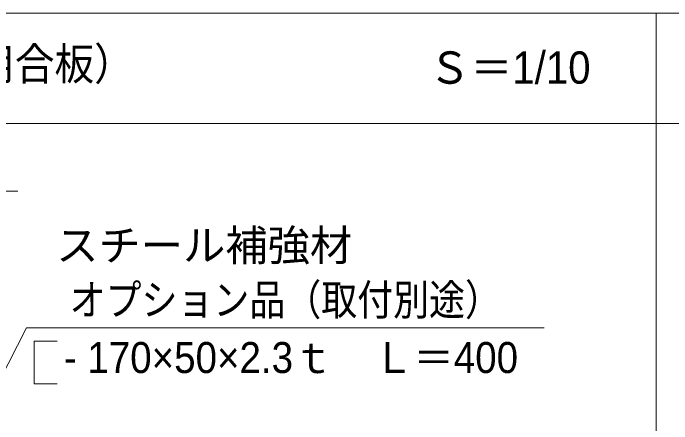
# Model space of a CAD drawing. Units: millimetres, scale not verified. Extents: x -2000 to 2000, y -1385 to 1385.
# Drawn here: x -11 to 542, y 1040 to 1385 of the extents above; entities that cross this region are included whole.
import ezdxf
from ezdxf.enums import TextEntityAlignment as Align

# ---------------------------------------------------------------- set-up
doc = ezdxf.new("R2010")
doc.units = ezdxf.units.MM
doc.header["$LTSCALE"] = 10
for name, color, linetype, lineweight in [('0-2_09寸法A', 3, 'Continuous', 9), ('0-3_0', 7, 'Continuous', 9), ('0-6_zumenwaku', 6, 'Continuous', 9)]:
    doc.layers.add(name, color=color, linetype=linetype, lineweight=lineweight)
doc.layers.add('0-7_moji', color=2, linetype='Continuous')
doc.styles.add('ＭＳ Ｐゴシック', font='')
doc.styles.get('ＭＳ Ｐゴシック').set_extended_font_data('MS PGothic')

msp = doc.modelspace()

# ---------------------------------------------------------------- linework, layer by layer
at = {"layer": '0-2_09寸法A'}
msp.add_line((-17.35, 1235.42), (-7.35, 1235.42), dxfattribs=at)
at = {"layer": '0-3_0'}
msp.add_lwpolyline([(434.44, 1120.6), (-0.16, 1120.6), (-38.89, 1045.57)], dxfattribs=at)
at = {"layer": '0-3_0', "color": 1}
msp.add_lwpolyline([(25.6, 1109.66), (6.41, 1109.66), (6.41, 1073.77), (25.6, 1073.77)], dxfattribs=at)
at = {"layer": '0-6_zumenwaku'}
for p, q in [((528.56, 1384.97), (528.56, -195.04)), ((-1997.87, 1292.35), (1290.13, 1292.35))]:
    msp.add_line(p, q, dxfattribs=at)
msp.add_lwpolyline([(-1999.87, -1385.03), (2000.13, -1385.03), (2000.13, 1384.97), (-1999.87, 1384.97)], close=True, dxfattribs=at)

# ---------------------------------------------------------------- texts
at = {"layer": '0-3_0', "style": 'ＭＳ Ｐゴシック'}
msp.add_text('  スチール補強材', height=26.03, dxfattribs=at).set_placement((5.84, 1169.2), align=Align.BOTTOM_LEFT)
for s, width, p in [('\u3000オプション品（取付別途）', 0.85, (5.84, 1123.49)), ('- 170×50×2.3ｔ\u3000Ｌ＝400', 0.95, (31.18, 1074.97))]:
    msp.add_text(s, height=26.03, dxfattribs=dict(at, width=width)).set_placement(p, align=Align.BOTTOM_LEFT)
at = {"layer": '0-7_moji', "style": 'ＭＳ Ｐゴシック'}
for s, height, width, p in [('壁取付け図（構造用合板）', 27.11, 0.9, (-309.44, 1320.74)), ('Ｓ＝1/10', 27.13, 0.95, (337.44, 1317.59))]:
    msp.add_text(s, height=height, dxfattribs=dict(at, width=width)).set_placement(p, align=Align.BOTTOM_LEFT)

doc.saveas('drawing.dxf')
